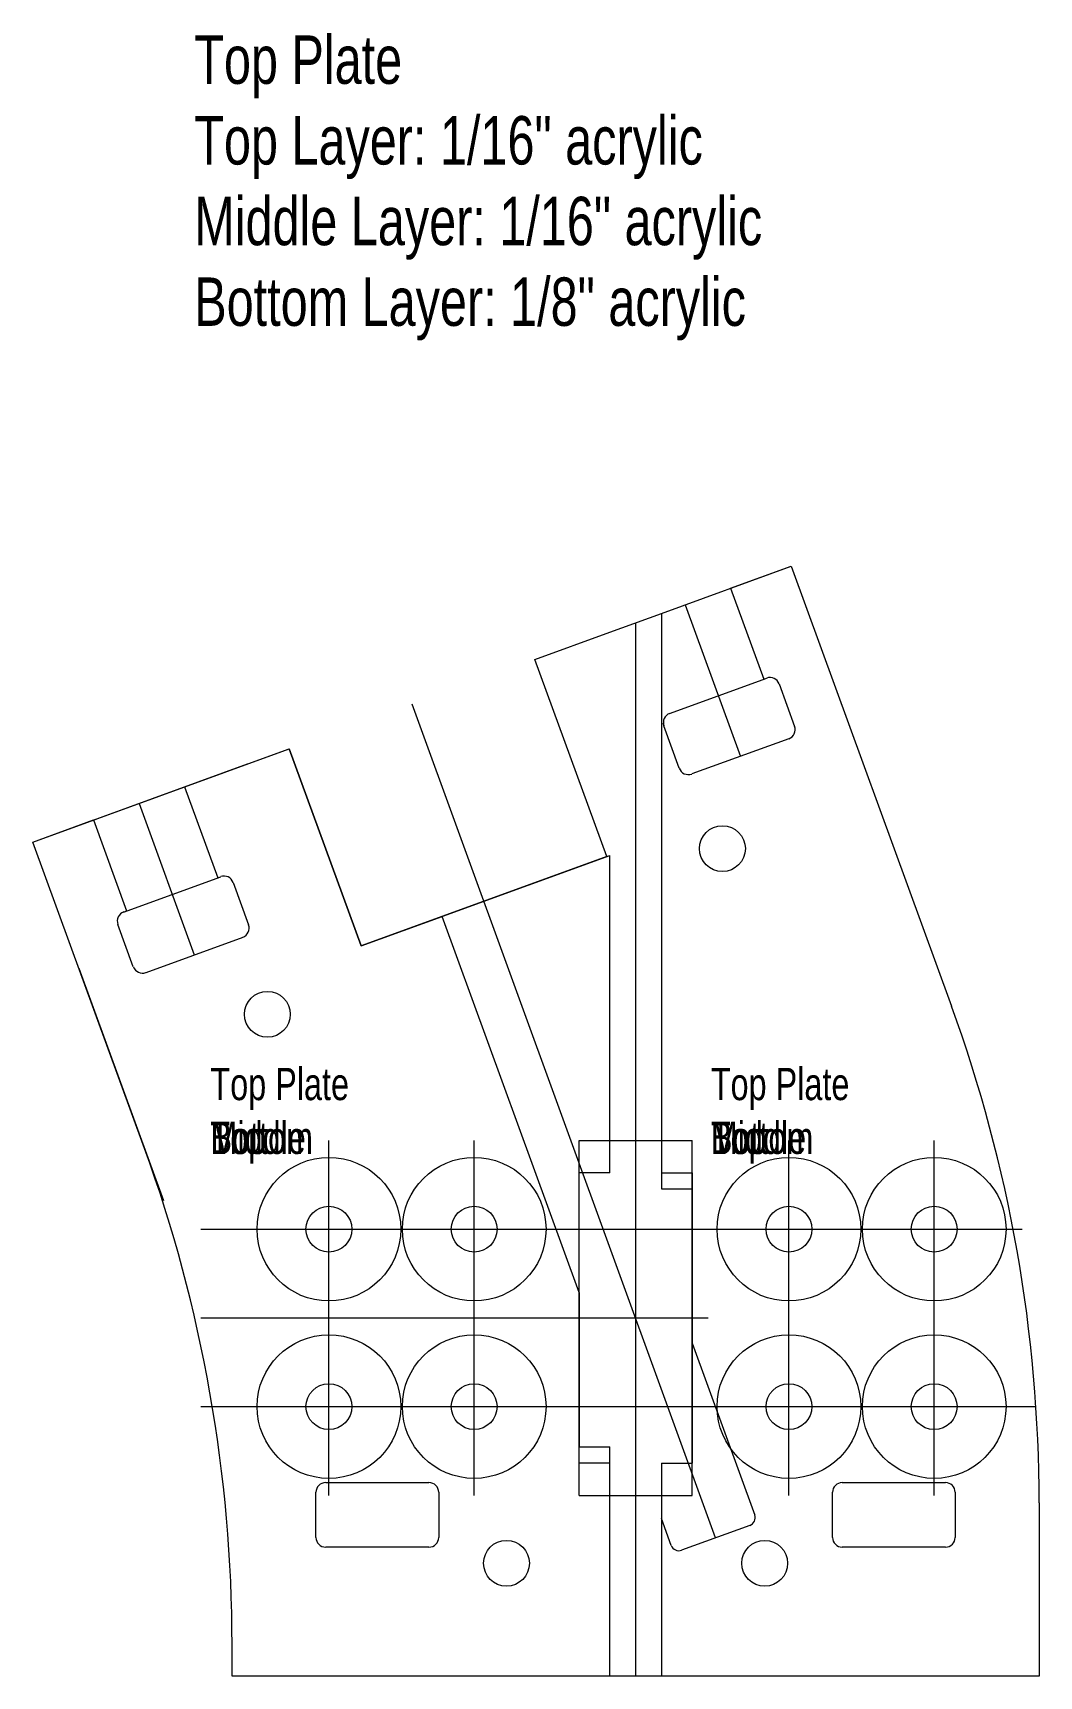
# Model space of a CAD drawing. Header units: millimetres. Extents: x 70 to 132, y 68 to 170.
import ezdxf

# ---------------------------------------------------------------- set-up
doc = ezdxf.new("R2010")
doc.units = ezdxf.units.MM
for name, color, linetype, lineweight in [('Bottom Layer', 7, 'CONTINUOUS', 0), ('Bottom Text', 4, 'CONTINUOUS', 0), ('Drawing', 5, 'CONTINUOUS', 0), ('Middle Layer', 7, 'CONTINUOUS', 0), ('Middle Text', 4, 'CONTINUOUS', 0), ('Notes', 7, 'CONTINUOUS', 0), ('Top Layer', 7, 'CONTINUOUS', 0), ('Top Text', 4, 'CONTINUOUS', 0)]:
    doc.layers.add(name, color=color, linetype=linetype, lineweight=lineweight)
doc.styles.get("Standard").update_dxf_attribs({"font": 'txt', "width": 0.75})

msp = doc.modelspace()

# ---------------------------------------------------------------- linework, layer by layer
at = {"layer": 'Bottom Layer'}
for p, q in [((108.94, 134.17), (116.98, 137.1)), ((116.98, 137.1), (126.91, 109.82)), ((105.74, 133.01), (108.94, 134.17)), ((101.1, 131.32), (105.74, 133.01)), ((105.55, 119.1), (101.1, 131.32)), ((109.45, 127.97), (115.47, 130.16)), ((116.23, 129.8), (117.19, 127.17)), ((110.05, 124.57), (109.09, 127.21)), ((116.83, 126.4), (110.82, 124.22)), ((70, 120), (85.88, 125.78)), ((90.33, 113.56), (85.88, 125.78)), ((76.91, 101.01), (70, 120)), ((105.55, 119.1), (90.33, 113.56)), ((75.62, 115.66), (81.64, 117.85)), ((82.41, 117.49), (83.36, 114.86)), ((76.22, 112.26), (75.26, 114.89)), ((83.01, 114.09), (76.99, 111.9)), ((72.84, 112.18), (78.09, 97.77)), ((103.84, 101.5), (110.84, 101.5)), ((103.84, 79.5), (103.84, 101.5)), ((110.84, 79.5), (110.84, 101.5)), ((87.54, 76.89), (87.54, 79.69)), ((88.14, 80.29), (94.54, 80.29)), ((95.14, 79.69), (95.14, 76.89)), ((103.84, 79.5), (110.84, 79.5)), ((119.54, 76.89), (119.54, 79.69)), ((120.14, 80.29), (126.54, 80.29)), ((127.14, 79.69), (127.14, 76.89)), ((132.34, 79.04), (132.34, 68.29)), ((94.54, 76.29), (88.14, 76.29)), ((126.54, 76.29), (120.14, 76.29)), ((82.34, 68.29), (82.34, 70.23)), ((132.34, 68.29), (82.34, 68.29))]:
    msp.add_line(p, q, dxfattribs=at)
for centre in [(112.72, 119.59), (84.53, 109.32), (88.34, 96), (97.34, 96), (116.84, 96), (125.84, 96), (88.34, 85), (97.34, 85), (116.84, 85), (125.84, 85), (99.34, 75.29), (115.34, 75.29)]:
    msp.add_circle(centre, 1.42, dxfattribs=at)
for centre, radius, start, end in [((115.67, 129.6), 0.6, 20, 110), ((109.66, 127.41), 0.6, 110, 200), ((116.63, 126.97), 0.6, 290, 20), ((110.61, 124.78), 0.6, 200, 290), ((81.84, 117.29), 0.6, 20, 110), ((75.83, 115.1), 0.6, 110, 200), ((82.8, 114.66), 0.6, 290, 20), ((76.79, 112.47), 0.6, 200, 290), ((42.34, 79.04), 90, 360, 20), ((-7.66, 70.23), 90, 360, 20), ((88.14, 79.69), 0.6, 90, 180), ((94.54, 79.69), 0.6, 360, 90), ((120.14, 79.69), 0.6, 90, 180), ((126.54, 79.69), 0.6, 360, 90), ((88.14, 76.89), 0.6, 180, 270), ((94.54, 76.89), 0.6, 270, 360), ((120.14, 76.89), 0.6, 180, 270), ((126.54, 76.89), 0.6, 270, 360)]:
    msp.add_arc(centre, radius, start, end, dxfattribs=at)
at = {"layer": 'Drawing'}
for p, q in [((110.41, 134.71), (113.83, 125.31)), ((107.34, 133.59), (107.34, 68.29)), ((112.3, 76.87), (93.49, 128.55)), ((76.58, 122.39), (80, 113)), ((88.34, 79.5), (88.34, 101.5)), ((97.34, 79.5), (97.34, 101.5)), ((116.84, 79.5), (116.84, 101.5)), ((125.84, 79.5), (125.84, 101.5)), ((80.4, 96), (131.28, 96)), ((80.4, 90.5), (111.84, 90.5)), ((80.4, 85), (132.16, 85))]:
    msp.add_line(p, q, dxfattribs=at)
for centre in [(88.34, 96), (97.34, 96), (116.84, 96), (125.84, 96), (88.34, 85), (97.34, 85), (116.84, 85), (125.84, 85)]:
    msp.add_circle(centre, 4.45, dxfattribs=at)
at = {"layer": 'Middle Layer'}
for p, q in [((108.94, 134.17), (116.98, 137.1)), ((116.98, 137.1), (126.91, 109.82)), ((108.94, 134.17), (108.94, 99.5)), ((109.45, 127.97), (115.47, 130.16)), ((116.23, 129.8), (117.19, 127.17)), ((110.05, 124.57), (109.09, 127.21)), ((116.83, 126.4), (110.82, 124.22)), ((70, 120), (85.88, 125.78)), ((85.88, 125.78), (90.33, 113.56)), ((70, 120), (83.3, 124.84)), ((76.91, 101.01), (70, 120)), ((90.33, 113.56), (105.74, 119.17)), ((105.74, 99.5), (105.74, 119.17)), ((75.62, 115.66), (81.64, 117.85)), ((82.41, 117.49), (83.36, 114.86)), ((76.22, 112.26), (75.26, 114.89)), ((83.01, 114.09), (76.99, 111.9)), ((72.84, 112.18), (78.09, 97.77)), ((103.84, 81.5), (103.84, 99.5)), ((105.74, 99.5), (103.84, 99.5)), ((108.94, 99.5), (110.84, 99.5)), ((110.84, 99.5), (110.84, 81.5)), ((105.74, 81.5), (103.84, 81.5)), ((105.74, 68.29), (105.74, 81.5)), ((108.94, 81.5), (110.84, 81.5)), ((108.94, 81.5), (108.94, 68.29)), ((87.54, 76.89), (87.54, 79.69)), ((88.14, 80.29), (94.54, 80.29)), ((95.14, 79.69), (95.14, 76.89)), ((119.54, 76.89), (119.54, 79.69)), ((120.14, 80.29), (126.54, 80.29)), ((127.14, 79.69), (127.14, 76.89)), ((132.34, 79.04), (132.34, 68.29)), ((94.54, 76.29), (88.14, 76.29)), ((126.54, 76.29), (120.14, 76.29)), ((82.34, 68.29), (82.34, 70.23)), ((105.74, 68.29), (82.34, 68.29)), ((132.34, 68.29), (108.94, 68.29))]:
    msp.add_line(p, q, dxfattribs=at)
for centre in [(112.72, 119.59), (84.53, 109.32), (88.34, 96), (97.34, 96), (116.84, 96), (125.84, 96), (88.34, 85), (97.34, 85), (116.84, 85), (125.84, 85), (99.34, 75.29), (115.34, 75.29)]:
    msp.add_circle(centre, 1.42, dxfattribs=at)
for centre, radius, start, end in [((115.67, 129.6), 0.6, 20, 110), ((109.66, 127.41), 0.6, 110, 200), ((116.63, 126.97), 0.6, 290, 20), ((110.61, 124.78), 0.6, 200, 290), ((81.84, 117.29), 0.6, 20, 110), ((75.83, 115.1), 0.6, 110, 200), ((82.8, 114.66), 0.6, 290, 20), ((76.79, 112.47), 0.6, 200, 290), ((42.34, 79.04), 90, 360, 20), ((-7.66, 70.23), 90, 360, 20), ((88.14, 79.69), 0.6, 90, 180), ((94.54, 79.69), 0.6, 360, 90), ((120.14, 79.69), 0.6, 90, 180), ((126.54, 79.69), 0.6, 360, 90), ((88.14, 76.89), 0.6, 180, 270), ((94.54, 76.89), 0.6, 270, 360), ((120.14, 76.89), 0.6, 180, 270), ((126.54, 76.89), 0.6, 270, 360)]:
    msp.add_arc(centre, radius, start, end, dxfattribs=at)
at = {"layer": 'Top Layer'}
for p, q in [((113.23, 135.73), (116.98, 137.1)), ((116.98, 137.1), (126.91, 109.82)), ((113.23, 135.73), (115.28, 130.09)), ((115.28, 130.09), (115.47, 130.16)), ((116.23, 129.8), (117.19, 127.17)), ((108.94, 127.33), (109.06, 127.35)), ((108.94, 127.33), (108.94, 98.5)), ((110.05, 124.57), (109.09, 127.21)), ((116.83, 126.4), (110.82, 124.22)), ((79.4, 123.42), (85.88, 125.78)), ((85.88, 125.78), (90.33, 113.56)), ((79.4, 123.42), (81.45, 117.78)), ((70, 120), (73.76, 121.37)), ((73.76, 121.37), (75.81, 115.73)), ((76.91, 101.01), (70, 120)), ((81.45, 117.78), (81.64, 117.85)), ((82.41, 117.49), (83.36, 114.86)), ((75.62, 115.66), (75.81, 115.73)), ((90.33, 113.56), (95.35, 115.39)), ((103.84, 92.08), (95.35, 115.39)), ((76.22, 112.26), (75.26, 114.89)), ((83.01, 114.09), (76.99, 111.9)), ((72.84, 112.18), (78.09, 97.77)), ((108.94, 98.5), (110.84, 98.5)), ((110.84, 98.5), (110.84, 88.93)), ((103.84, 92.08), (103.84, 82.5)), ((110.84, 88.93), (114.72, 78.28)), ((103.84, 82.5), (105.74, 82.5)), ((105.74, 68.29), (105.74, 82.5)), ((87.54, 76.89), (87.54, 79.69)), ((88.14, 80.29), (94.54, 80.29)), ((95.14, 79.69), (95.14, 76.89)), ((119.54, 76.89), (119.54, 79.69)), ((120.14, 80.29), (126.54, 80.29)), ((127.14, 79.69), (127.14, 76.89)), ((132.34, 79.04), (132.34, 68.29)), ((109.55, 76.4), (108.94, 78.07)), ((108.94, 78.07), (108.94, 68.29)), ((114.42, 77.64), (110.19, 76.1)), ((94.54, 76.29), (88.14, 76.29)), ((126.54, 76.29), (120.14, 76.29)), ((82.34, 68.29), (82.34, 70.23)), ((105.74, 68.29), (82.34, 68.29)), ((132.34, 68.29), (108.94, 68.29))]:
    msp.add_line(p, q, dxfattribs=at)
for centre in [(112.72, 119.59), (84.53, 109.32), (88.34, 96), (97.34, 96), (116.84, 96), (125.84, 96), (88.34, 85), (97.34, 85), (116.84, 85), (125.84, 85), (99.34, 75.29), (115.34, 75.29)]:
    msp.add_circle(centre, 1.42, dxfattribs=at)
for centre, radius, start, end in [((115.67, 129.6), 0.6, 20, 110), ((109.66, 127.41), 0.6, 186.2001, 200), ((116.63, 126.97), 0.6, 290, 20), ((110.61, 124.78), 0.6, 200, 290), ((81.84, 117.29), 0.6, 20, 110), ((75.83, 115.1), 0.6, 110, 200), ((82.8, 114.66), 0.6, 290, 20), ((76.79, 112.47), 0.6, 200, 290), ((42.34, 79.04), 90, 360, 20), ((-7.66, 70.23), 90, 360, 20), ((88.14, 79.69), 0.6, 90, 180), ((94.54, 79.69), 0.6, 360, 90), ((120.14, 79.69), 0.6, 90, 180), ((126.54, 79.69), 0.6, 360, 90), ((114.25, 78.11), 0.5, 290, 20), ((88.14, 76.89), 0.6, 180, 270), ((94.54, 76.89), 0.6, 270, 360), ((120.14, 76.89), 0.6, 180, 270), ((126.54, 76.89), 0.6, 270, 360), ((110.02, 76.57), 0.5, 200, 290)]:
    msp.add_arc(centre, radius, start, end, dxfattribs=at)

# ---------------------------------------------------------------- texts
at = {"layer": 'Bottom Text', "char_height": 2, "width": 100, "attachment_point": 1}
for insert in [(81, 106), (112, 106)]:
    msp.add_mtext('Top\\~Plate\\PBottom', dxfattribs=dict(at, insert=insert))
at = {"layer": 'Middle Text', "char_height": 2, "width": 100, "attachment_point": 1}
for insert in [(81, 106), (112, 106)]:
    msp.add_mtext('Top\\~Plate\\PMiddle', dxfattribs=dict(at, insert=insert))
at = {"layer": 'Notes', "insert": (80, 170), "char_height": 3, "width": 100, "attachment_point": 1}
msp.add_mtext('Top\\~Plate\\PTop\\~Layer:\\~1/16"\\~acrylic\\PMiddle\\~Layer:\\~1/16"\\~acrylic\\PBottom\\~Layer:\\~1/8"\\~acrylic', dxfattribs=at)
at = {"layer": 'Top Text', "char_height": 2, "width": 100, "attachment_point": 1}
for insert in [(81, 106), (112, 106)]:
    msp.add_mtext('Top\\~Plate\\PTop', dxfattribs=dict(at, insert=insert))

doc.saveas('drawing.dxf')
